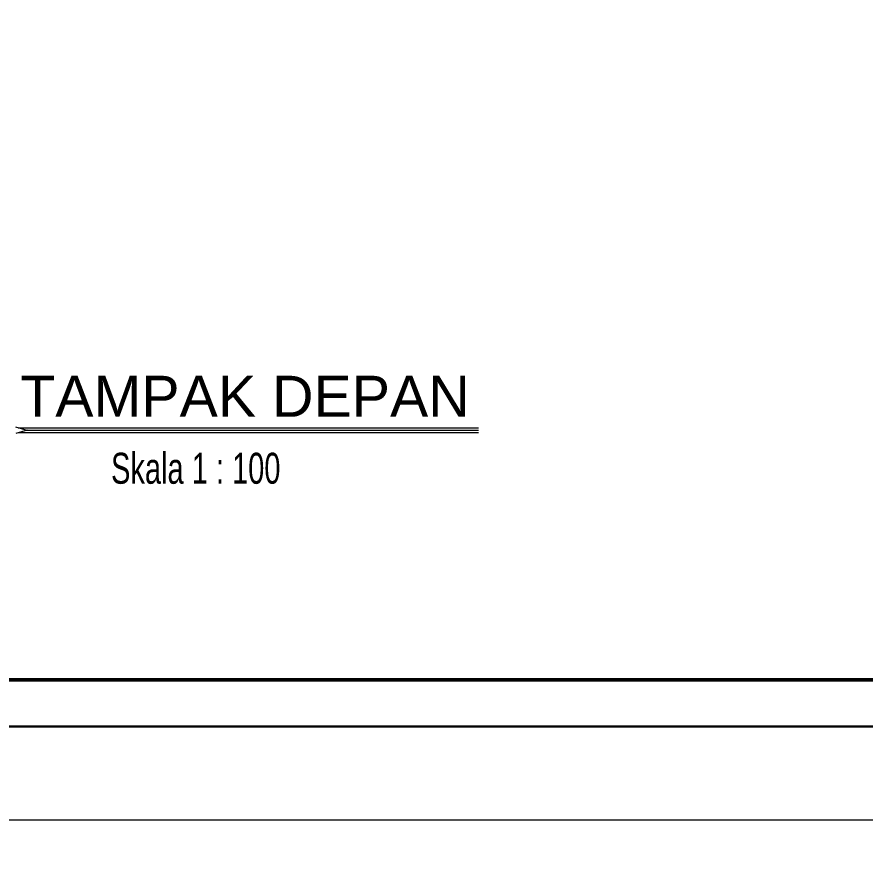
# Model space of a CAD drawing. Header units: centimetres. Extents: x -377343 to 693706, y 194584 to 813780.
# Drawn here: x 175605 to 176303, y 498482 to 499170 of the extents above; entities that cross this region are included whole.
import ezdxf

# ---------------------------------------------------------------- set-up
doc = ezdxf.new("R2010")
doc.units = ezdxf.units.CM
doc.layers.add('Kertas', color=252, linetype='Continuous', lineweight=20)
doc.layers.add('Legenda', color=252, linetype='Continuous', lineweight=20)
doc.layers.add('PIPA', color=11, linetype='Continuous')
doc.layers.add('TEXT', color=7, linetype='Continuous')
doc.styles.add('ROMANS', font='ROMANS.SHX', dxfattribs={"width": 0.7})
doc.styles.get("Standard").update_dxf_attribs({"font": 'arial.ttf'})

msp = doc.modelspace()

# ---------------------------------------------------------------- linework, layer by layer
at = {"layer": 'Kertas'}
msp.add_lwpolyline([(174356.461, 500796.755), (177553.804, 500796.755), (177553.804, 498508.536), (174356.461, 498508.536)], close=True, dxfattribs=at)
at = {"layer": 'Legenda', "color": 5, "lineweight": 30}
msp.add_lwpolyline([(174472.028, 500681.188), (177476.76, 500681.188), (177476.76, 498585.58), (174472.028, 498585.58)], close=True, dxfattribs=at)
at = {"layer": 'Legenda', "color": 1, "lineweight": 50}
msp.add_lwpolyline([(174510.55, 500642.666), (176937.449, 500642.666), (176937.449, 498624.103), (174510.55, 498624.103)], close=True, dxfattribs=at)
at = {"layer": 'PIPA', "lineweight": 35, "extrusion": (0, 0.816497, 0.57735), "elevation": 193451.324}
msp.add_lwpolyline([(-421704.212, -325591.681), (-159560.265, -63447.734), (377343.333, -600351.331), (-158232.47, -1135927.133), (-693706.405, -600453.199), (-454216.825, -360963.619)], dxfattribs=at)
at = {"layer": 'TEXT', "color": 2, "linetype": 'Continuous', "lineweight": 13}
for p, q in [((175613.537, 498829.352), (175604.132, 498832.027)), ((175613.537, 498829.697), (175604.132, 498827.022))]:
    msp.add_line(p, q, dxfattribs=at)
at = {"layer": 'TEXT', "color": 2, "linetype": 'Continuous', "lineweight": 9}
for p, q in [((175606.127, 498831.46), (175985.058, 498831.46)), ((175606.127, 498827.59), (175985.058, 498827.59))]:
    msp.add_line(p, q, dxfattribs=at)
at = {"layer": 'TEXT', "color": 2, "linetype": 'Continuous', "lineweight": 15}
msp.add_line((175612.929, 498829.525), (175985.058, 498829.525), dxfattribs=at)

# ---------------------------------------------------------------- texts
at = {"layer": 'TEXT', "color": 2}
msp.add_text('TAMPAK DEPAN ', height=33.81255, dxfattribs=at).set_placement((175607.808, 498840.628))
at = {"layer": 'TEXT', "color": 2, "lineweight": 15, "insert": (175682.601, 498811.04), "char_height": 25.52128, "width": 11999.30688, "attachment_point": 1, "style": 'ROMANS'}
msp.add_mtext('\\pt3.96;{\\fColonna MT|b0|i0|c0|p82;Skala 1 : 100}', dxfattribs=at)

doc.saveas('drawing.dxf')
